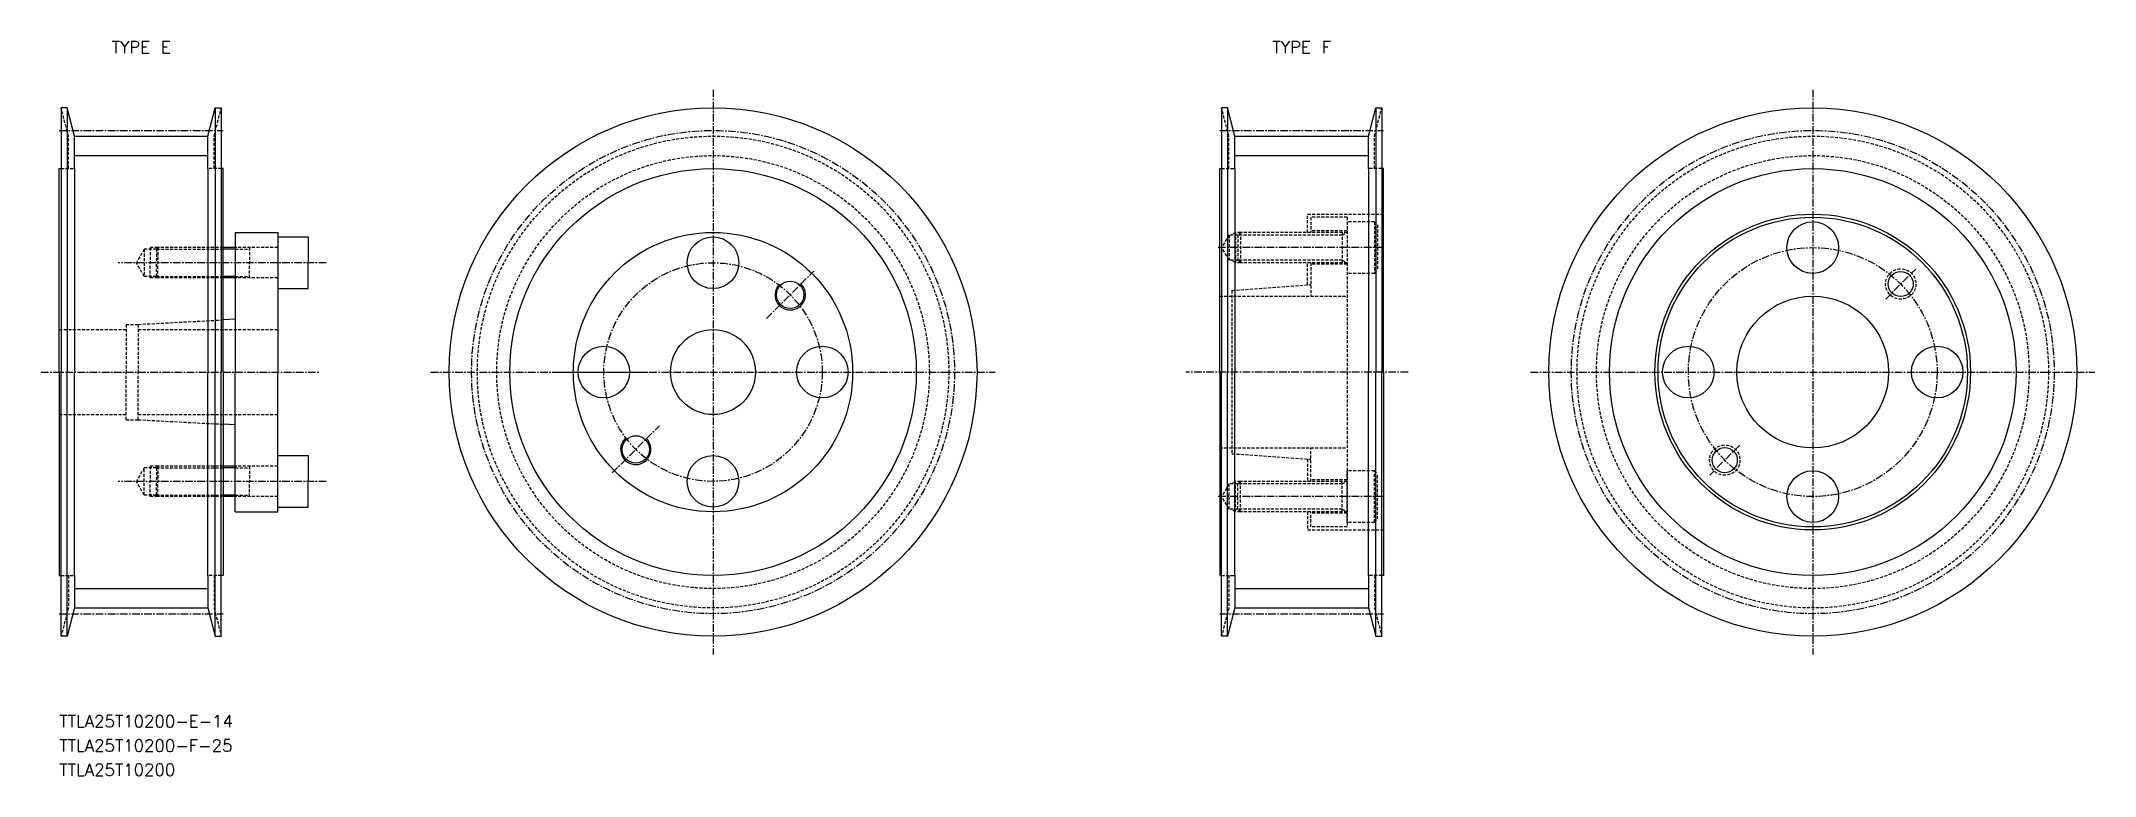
# Model space of a CAD drawing. Extents: x 3817 to 4156, y 28195 to 28316.
import ezdxf
from ezdxf.enums import TextEntityAlignment as Align

# ---------------------------------------------------------------- set-up
doc = ezdxf.new("R2010")
doc.units = 0
doc.linetypes.add('CENTER', pattern=[2, 1.25, -0.25, 0.25, -0.25])
doc.linetypes.add('DASHED', pattern=[0.75, 0.5, -0.25])
doc.layers.get('0').update_dxf_attribs({"linetype": 'CONTINUOUS'})
doc.layers.add('CENTER', color=1, linetype='CENTER')
doc.styles.add('MISUMI', font='txt.shx')

msp = doc.modelspace()

# ---------------------------------------------------------------- linework, layer by layer
at = {"color": 7, "linetype": 'CONTINUOUS'}
for p, q in [((3820.49, 28305.31), (3820.49, 28261.81)), ((3821.49, 28305.31), (3820.49, 28305.31)), ((3821.49, 28305.31), (3821.49, 28261.81)), ((3822.69, 28300.66), (3821.49, 28305.31)), ((3844.69, 28300.66), (3845.89, 28305.31)), ((3845.89, 28305.31), (3845.89, 28261.81)), ((3845.89, 28305.31), (3846.89, 28305.31)), ((3846.89, 28305.31), (3846.89, 28261.81)), ((4011.73, 28305.31), (4011.73, 28261.81)), ((4012.73, 28305.31), (4011.73, 28305.31)), ((4012.73, 28305.31), (4012.73, 28261.81)), ((4013.93, 28300.66), (4012.73, 28305.31)), ((4035.93, 28300.66), (4037.13, 28305.31)), ((4037.13, 28305.31), (4037.13, 28261.81)), ((4037.13, 28305.31), (4038.13, 28305.31)), ((4038.13, 28305.31), (4038.13, 28261.81)), ((3822.69, 28300.66), (3844.69, 28300.66)), ((3822.69, 28295.31), (3822.69, 28300.66)), ((3844.69, 28295.31), (3844.69, 28300.66)), ((4013.93, 28300.66), (4035.93, 28300.66)), ((4013.93, 28295.31), (4013.93, 28300.66)), ((4035.93, 28295.31), (4035.93, 28300.66)), ((3820.19, 28261.81), (3820.19, 28295.31)), ((3820.19, 28295.31), (3820.49, 28295.31)), ((3822.69, 28295.31), (3822.69, 28261.81)), ((3844.69, 28295.31), (3844.69, 28261.81)), ((3847.19, 28295.31), (3846.89, 28295.31)), ((3847.19, 28261.81), (3847.19, 28295.31)), ((4011.43, 28261.81), (4011.43, 28295.31)), ((4011.43, 28295.31), (4011.73, 28295.31)), ((4013.93, 28295.31), (4013.93, 28261.81)), ((4035.93, 28295.31), (4035.93, 28261.81)), ((4038.43, 28295.31), (4038.13, 28295.31)), ((4038.43, 28261.81), (4038.43, 28295.31)), ((3849.19, 28284.81), (3849.19, 28282.31)), ((3849.19, 28284.81), (3856.19, 28284.81)), ((3856.19, 28284.81), (3856.19, 28284.06)), ((3856.19, 28284.06), (3856.19, 28275.56)), ((3856.19, 28284.06), (3861.19, 28284.06)), ((3861.19, 28284.06), (3861.19, 28279.81)), ((3849.19, 28282.31), (3847.19, 28282.31)), ((3849.19, 28282.31), (3849.19, 28277.31)), ((3861.19, 28275.56), (3861.19, 28279.81)), ((3849.19, 28277.31), (3847.19, 28277.31)), ((3849.19, 28277.31), (3849.19, 28270.51)), ((3856.19, 28275.56), (3856.19, 28261.81)), ((3856.19, 28275.56), (3861.19, 28275.56)), ((3849.19, 28270.51), (3847.19, 28270.4)), ((3849.19, 28270.51), (3849.19, 28261.81)), ((3820.19, 28261.81), (3820.19, 28228.31)), ((3820.49, 28218.31), (3820.49, 28261.81)), ((3821.49, 28218.31), (3821.49, 28261.81)), ((3822.69, 28228.31), (3822.69, 28261.81)), ((3844.69, 28228.31), (3844.69, 28261.81)), ((3845.89, 28218.31), (3845.89, 28261.81)), ((3846.89, 28218.31), (3846.89, 28261.81)), ((3847.19, 28261.81), (3847.19, 28228.31)), ((3849.19, 28253.11), (3849.19, 28261.81)), ((3856.19, 28248.06), (3856.19, 28261.81)), ((4011.43, 28261.81), (4011.43, 28228.31)), ((4011.73, 28218.31), (4011.73, 28261.81)), ((4012.73, 28218.31), (4012.73, 28261.81)), ((4013.93, 28228.31), (4013.93, 28261.81)), ((4035.93, 28228.31), (4035.93, 28261.81)), ((4037.13, 28218.31), (4037.13, 28261.81)), ((4038.13, 28218.31), (4038.13, 28261.81)), ((4038.43, 28261.81), (4038.43, 28228.31)), ((3849.19, 28253.11), (3847.19, 28253.22)), ((3849.19, 28246.31), (3849.19, 28253.11)), ((3849.19, 28246.31), (3847.19, 28246.31)), ((3849.19, 28241.31), (3849.19, 28246.31)), ((3856.19, 28239.56), (3856.19, 28248.06)), ((3856.19, 28248.06), (3861.19, 28248.06)), ((3861.19, 28248.06), (3861.19, 28243.81)), ((3861.19, 28239.56), (3861.19, 28243.81)), ((3849.19, 28241.31), (3847.19, 28241.31)), ((3849.19, 28238.81), (3849.19, 28241.31)), ((3849.19, 28238.81), (3856.19, 28238.81)), ((3856.19, 28239.56), (3861.19, 28239.56)), ((3856.19, 28238.81), (3856.19, 28239.56)), ((3820.19, 28228.31), (3820.49, 28228.31)), ((3822.69, 28228.31), (3822.69, 28222.96)), ((3844.69, 28228.31), (3844.69, 28222.96)), ((3847.19, 28228.31), (3846.89, 28228.31)), ((4011.43, 28228.31), (4011.73, 28228.31)), ((4013.93, 28228.31), (4013.93, 28222.96)), ((4035.93, 28228.31), (4035.93, 28222.96)), ((4038.43, 28228.31), (4038.13, 28228.31)), ((3822.69, 28222.96), (3821.49, 28218.31)), ((3822.69, 28222.96), (3844.69, 28222.96)), ((3844.69, 28222.96), (3845.89, 28218.31)), ((4013.93, 28222.96), (4012.73, 28218.31)), ((4013.93, 28222.96), (4035.93, 28222.96)), ((4035.93, 28222.96), (4037.13, 28218.31)), ((3821.49, 28218.31), (3820.49, 28218.31)), ((3845.89, 28218.31), (3846.89, 28218.31)), ((4012.73, 28218.31), (4011.73, 28218.31)), ((4037.13, 28218.31), (4038.13, 28218.31))]:
    msp.add_line(p, q, dxfattribs=at)
at = {"color": 3, "linetype": 'DASHED'}
for p, q in [((3821.69, 28300.66), (3820.49, 28305.31)), ((3845.69, 28300.66), (3846.89, 28305.31)), ((4012.93, 28300.66), (4011.73, 28305.31)), ((4036.93, 28300.66), (4038.13, 28305.31)), ((3821.69, 28295.31), (3821.69, 28300.66)), ((3845.69, 28295.31), (3845.69, 28300.66)), ((4012.93, 28295.31), (4012.93, 28300.66)), ((4036.93, 28295.31), (4036.93, 28300.66)), ((3820.49, 28295.31), (3822.69, 28295.31)), ((3846.89, 28295.31), (3844.69, 28295.31)), ((4011.73, 28295.31), (4013.93, 28295.31)), ((4038.13, 28295.31), (4035.93, 28295.31)), ((4025.92, 28287.81), (4038.43, 28287.81)), ((4025.92, 28284.81), (4025.92, 28287.81)), ((4032.42, 28287.31), (4026.42, 28287.31)), ((4026.42, 28287.31), (4026.42, 28284.81)), ((4032.42, 28287.31), (4032.42, 28236.31)), ((4036.92, 28286.56), (4032.42, 28286.56)), ((4032.42, 28286.56), (4032.42, 28278.06)), ((4036.92, 28286.56), (4036.92, 28278.06)), ((4036.92, 28286.56), (4037.42, 28286.06)), ((4037.42, 28286.06), (4037.42, 28278.56)), ((4012.96, 28284.38), (4011.77, 28282.31)), ((4014.42, 28284.38), (4012.96, 28284.38)), ((4012.96, 28284.38), (4012.96, 28280.24)), ((4014.04, 28284.81), (4013.29, 28284.38)), ((4014.86, 28284.81), (4014.04, 28284.81)), ((4014.04, 28284.81), (4014.04, 28279.81)), ((4014.86, 28284.81), (4014.42, 28284.38)), ((4031.62, 28284.38), (4014.42, 28284.38)), ((4014.42, 28284.38), (4014.42, 28280.24)), ((4032.42, 28284.81), (4014.86, 28284.81)), ((4014.86, 28284.81), (4014.86, 28279.81)), ((4032.42, 28285.06), (4026.42, 28285.06)), ((4031.62, 28284.81), (4031.62, 28279.81)), ((4031.62, 28284.38), (4032.37, 28284.81)), ((3834.19, 28282.06), (3832.89, 28279.81)), ((3834.19, 28277.56), (3832.89, 28279.81)), ((3834.19, 28282.06), (3834.19, 28277.56)), ((3836.19, 28282.06), (3834.19, 28282.06)), ((3836.44, 28282.31), (3835.19, 28282.31)), ((3835.19, 28282.31), (3835.19, 28279.81)), ((3835.19, 28277.31), (3835.19, 28279.81)), ((3836.44, 28282.31), (3836.19, 28282.06)), ((3836.19, 28282.06), (3847.19, 28282.06)), ((3836.19, 28282.06), (3836.19, 28279.81)), ((3836.19, 28277.56), (3836.19, 28279.81)), ((3847.19, 28282.31), (3836.44, 28282.31)), ((3836.44, 28282.31), (3836.44, 28279.81)), ((3836.44, 28277.31), (3836.44, 28279.81)), ((3856.19, 28282.31), (3849.19, 28282.31)), ((3849.19, 28282.06), (3851.52, 28282.06)), ((3851.52, 28282.31), (3851.52, 28279.81)), ((3851.52, 28277.31), (3851.52, 28279.81)), ((4012.96, 28280.24), (4011.77, 28282.31)), ((4014.42, 28280.24), (4012.96, 28280.24)), ((4014.04, 28279.81), (4013.29, 28280.24)), ((4014.86, 28279.81), (4014.04, 28279.81)), ((4031.62, 28280.24), (4014.42, 28280.24)), ((4014.86, 28279.81), (4014.42, 28280.24)), ((4032.42, 28279.81), (4014.86, 28279.81)), ((4025.92, 28276.15), (4025.92, 28279.81)), ((4026.42, 28279.81), (4026.42, 28274.31)), ((4032.42, 28279.56), (4026.42, 28279.56)), ((4031.62, 28280.24), (4032.37, 28279.81)), ((3836.19, 28277.56), (3834.19, 28277.56)), ((3836.44, 28277.31), (3835.19, 28277.31)), ((3836.19, 28277.56), (3847.19, 28277.56)), ((3836.44, 28277.31), (3836.19, 28277.56)), ((3847.19, 28277.31), (3836.44, 28277.31)), ((3849.19, 28277.56), (3851.52, 28277.56)), ((3856.19, 28277.31), (3849.19, 28277.31)), ((4013.42, 28275.25), (4026.42, 28276.19)), ((4036.92, 28278.06), (4032.42, 28278.06)), ((4036.92, 28278.06), (4037.42, 28278.56)), ((4011.43, 28274.31), (4032.42, 28274.31)), ((4013.42, 28275.25), (4013.42, 28248.37)), ((3831.19, 28269.66), (3831.19, 28261.81)), ((3831.19, 28269.66), (3833.19, 28269.66)), ((3833.19, 28269.66), (3847.19, 28270.4)), ((3833.19, 28269.66), (3833.19, 28261.81)), ((3820.19, 28268.81), (3831.19, 28268.81)), ((3833.19, 28268.81), (3856.19, 28268.81)), ((3831.19, 28253.96), (3831.19, 28261.81)), ((3833.19, 28253.96), (3833.19, 28261.81)), ((3820.19, 28254.81), (3831.19, 28254.81)), ((3831.19, 28253.96), (3833.19, 28253.96)), ((3833.19, 28254.81), (3856.19, 28254.81)), ((3833.19, 28253.96), (3847.19, 28253.22)), ((4011.43, 28249.31), (4032.42, 28249.31)), ((4026.42, 28243.81), (4026.42, 28249.31)), ((3834.19, 28246.06), (3832.89, 28243.81)), ((3834.19, 28241.56), (3834.19, 28246.06)), ((3836.19, 28246.06), (3834.19, 28246.06)), ((3836.44, 28246.31), (3835.19, 28246.31)), ((3835.19, 28246.31), (3835.19, 28243.81)), ((3836.44, 28246.31), (3836.19, 28246.06)), ((3836.19, 28246.06), (3847.19, 28246.06)), ((3836.19, 28246.06), (3836.19, 28243.81)), ((3847.19, 28246.31), (3836.44, 28246.31)), ((3836.44, 28246.31), (3836.44, 28243.81)), ((3856.19, 28246.31), (3849.19, 28246.31)), ((3849.19, 28246.06), (3851.52, 28246.06)), ((3851.52, 28246.31), (3851.52, 28243.81)), ((4013.42, 28248.37), (4026.42, 28247.44)), ((4025.92, 28247.47), (4025.92, 28243.81)), ((4036.92, 28245.56), (4032.42, 28245.56)), ((4032.42, 28237.06), (4032.42, 28245.56)), ((4036.92, 28237.06), (4036.92, 28245.56)), ((4036.92, 28245.56), (4037.42, 28245.06)), ((3834.19, 28241.56), (3832.89, 28243.81)), ((3835.19, 28241.31), (3835.19, 28243.81)), ((3836.19, 28241.56), (3836.19, 28243.81)), ((3836.44, 28241.31), (3836.44, 28243.81)), ((3851.52, 28241.31), (3851.52, 28243.81)), ((4012.96, 28243.38), (4011.77, 28241.31)), ((4012.96, 28239.24), (4012.96, 28243.38)), ((4014.42, 28243.38), (4012.96, 28243.38)), ((4014.04, 28243.81), (4013.29, 28243.38)), ((4014.86, 28243.81), (4014.04, 28243.81)), ((4014.04, 28238.81), (4014.04, 28243.81)), ((4014.86, 28243.81), (4014.42, 28243.38)), ((4031.62, 28243.38), (4014.42, 28243.38)), ((4014.42, 28239.24), (4014.42, 28243.38)), ((4032.42, 28243.81), (4014.86, 28243.81)), ((4014.86, 28238.81), (4014.86, 28243.81)), ((4032.42, 28244.06), (4026.42, 28244.06)), ((4031.62, 28238.81), (4031.62, 28243.81)), ((4031.62, 28243.38), (4032.37, 28243.81)), ((4037.42, 28237.56), (4037.42, 28245.06)), ((3836.19, 28241.56), (3834.19, 28241.56)), ((3836.44, 28241.31), (3835.19, 28241.31)), ((3836.19, 28241.56), (3847.19, 28241.56)), ((3836.44, 28241.31), (3836.19, 28241.56)), ((3847.19, 28241.31), (3836.44, 28241.31)), ((3849.19, 28241.56), (3851.52, 28241.56)), ((3856.19, 28241.31), (3849.19, 28241.31)), ((4012.96, 28239.24), (4011.77, 28241.31)), ((4014.42, 28239.24), (4012.96, 28239.24)), ((4014.04, 28238.81), (4013.29, 28239.24)), ((4014.86, 28238.81), (4014.04, 28238.81)), ((4031.62, 28239.24), (4014.42, 28239.24)), ((4014.86, 28238.81), (4014.42, 28239.24)), ((4032.42, 28238.81), (4014.86, 28238.81)), ((4025.92, 28238.81), (4025.92, 28235.81)), ((4026.42, 28236.31), (4026.42, 28238.81)), ((4032.42, 28238.56), (4026.42, 28238.56)), ((4031.62, 28239.24), (4032.37, 28238.81)), ((4025.92, 28235.81), (4038.43, 28235.81)), ((4032.42, 28236.31), (4026.42, 28236.31)), ((4036.92, 28237.06), (4032.42, 28237.06)), ((4036.92, 28237.06), (4037.42, 28237.56)), ((3820.49, 28228.31), (3822.69, 28228.31)), ((3821.69, 28228.31), (3821.69, 28222.96)), ((3846.89, 28228.31), (3844.69, 28228.31)), ((3845.69, 28228.31), (3845.69, 28222.96)), ((4011.73, 28228.31), (4013.93, 28228.31)), ((4012.93, 28228.31), (4012.93, 28222.96)), ((4038.13, 28228.31), (4035.93, 28228.31)), ((4036.93, 28228.31), (4036.93, 28222.96)), ((3821.69, 28222.96), (3820.49, 28218.31)), ((3845.69, 28222.96), (3846.89, 28218.31)), ((4012.93, 28222.96), (4011.73, 28218.31)), ((4036.93, 28222.96), (4038.13, 28218.31))]:
    msp.add_line(p, q, dxfattribs=at)
at = {"color": 3, "linetype": 'CONTINUOUS'}
for p, q in [((3822.69, 28297.46), (3844.69, 28297.46)), ((4013.93, 28297.46), (4035.93, 28297.46)), ((3822.69, 28226.16), (3844.69, 28226.16)), ((4013.93, 28226.16), (4035.93, 28226.16))]:
    msp.add_line(p, q, dxfattribs=at)
at = {"color": 3}
for p, q in [((3849.19, 28282.06), (3847.19, 28282.06)), ((3849.19, 28277.56), (3847.19, 28277.56)), ((3849.19, 28246.06), (3847.19, 28246.06)), ((3849.19, 28241.56), (3847.19, 28241.56))]:
    msp.add_line(p, q, dxfattribs=at)
at = {"color": 7, "linetype": 'CONTINUOUS'}
for centre, radius in [((3927.93, 28261.81), 43.5), ((4109.16, 28261.81), 43.5), ((3927.93, 28261.81), 33.5), ((4109.16, 28261.81), 33.5), ((4109.16, 28261.81), 26), ((4109.16, 28261.81), 25.5), ((4109.16, 28282.31), 4.25), ((3927.93, 28261.81), 23), ((3927.93, 28261.81), 23), ((3927.93, 28279.81), 4.25), ((3940.65, 28274.54), 2.25), ((4123.66, 28276.31), 2.07), ((4109.16, 28261.81), 12.5), ((3909.93, 28261.81), 4.25), ((3927.93, 28261.81), 7), ((3945.93, 28261.81), 4.25), ((4088.66, 28261.81), 4.25), ((4129.66, 28261.81), 4.25), ((3915.2, 28249.08), 2.25), ((4094.66, 28247.31), 2.07), ((3927.93, 28243.81), 4.25), ((4109.16, 28241.31), 4.25)]:
    msp.add_circle(centre, radius, dxfattribs=at)
at = {"color": 3, "linetype": 'DASHED'}
for centre, radius in [((3927.93, 28261.81), 38.85), ((4109.16, 28261.81), 38.85), ((3927.93, 28261.81), 35.65), ((4109.16, 28261.81), 35.65), ((4123.66, 28276.31), 2.5), ((4094.66, 28247.31), 2.5)]:
    msp.add_circle(centre, radius, dxfattribs=at)
at = {"color": 3, "linetype": 'CONTINUOUS'}
for centre in [(3940.65, 28274.54), (3915.2, 28249.08)]:
    msp.add_arc(centre, 2.5, 135, 47, dxfattribs=at)
at = {"layer": 'CENTER', "color": 1, "linetype": 'CENTER'}
for p, q in [((3927.93, 28308.31), (3927.93, 28215.31)), ((4109.16, 28308.31), (4109.16, 28215.31)), ((3820.19, 28301.6), (3847.19, 28301.6)), ((4011.43, 28301.6), (4038.43, 28301.6)), ((3864.19, 28279.81), (3829.89, 28279.81)), ((4038.42, 28282.31), (4011.13, 28282.31)), ((4038.42, 28282.31), (4012.88, 28282.31)), ((3936.76, 28270.65), (3944.54, 28278.43)), ((4121.18, 28273.83), (4126.13, 28278.78)), ((3817.19, 28261.81), (3863.12, 28261.81)), ((3881.43, 28261.81), (3974.43, 28261.81)), ((3902.68, 28261.81), (3917.18, 28261.81)), ((4042.47, 28261.81), (4005.87, 28261.81)), ((4062.66, 28261.81), (4155.66, 28261.81)), ((3911.31, 28245.19), (3919.09, 28252.97)), ((4097.14, 28249.79), (4092.19, 28244.84)), ((3864.19, 28243.81), (3829.89, 28243.81)), ((4038.42, 28241.31), (4011.13, 28241.31)), ((4038.42, 28241.31), (4012.88, 28241.31)), ((3820.19, 28222.02), (3847.19, 28222.02)), ((4011.43, 28222.02), (4038.43, 28222.02))]:
    msp.add_line(p, q, dxfattribs=at)
for centre, radius in [((3927.93, 28261.81), 39.79), ((4109.16, 28261.81), 39.79), ((3927.93, 28261.81), 18), ((4109.16, 28261.81), 20.5)]:
    msp.add_circle(centre, radius, dxfattribs=at)

# ---------------------------------------------------------------- texts
at = {"color": 7, "linetype": 'CONTINUOUS', "style": 'MISUMI'}
for s, p in [('TYPE E', (3833.69, 28315.31)), ('TYPE F', (4024.93, 28315.31))]:
    msp.add_text(s, height=2, dxfattribs=at).set_placement(p, align=Align.MIDDLE_CENTER)
for s, p in [('TTLA25T10200-E-14', (3820.19, 28203.31)), ('TTLA25T10200-F-25', (3820.19, 28199.31)), ('TTLA25T10200', (3820.19, 28195.31))]:
    msp.add_text(s, height=2, dxfattribs=at).set_placement(p)

doc.saveas('drawing.dxf')
